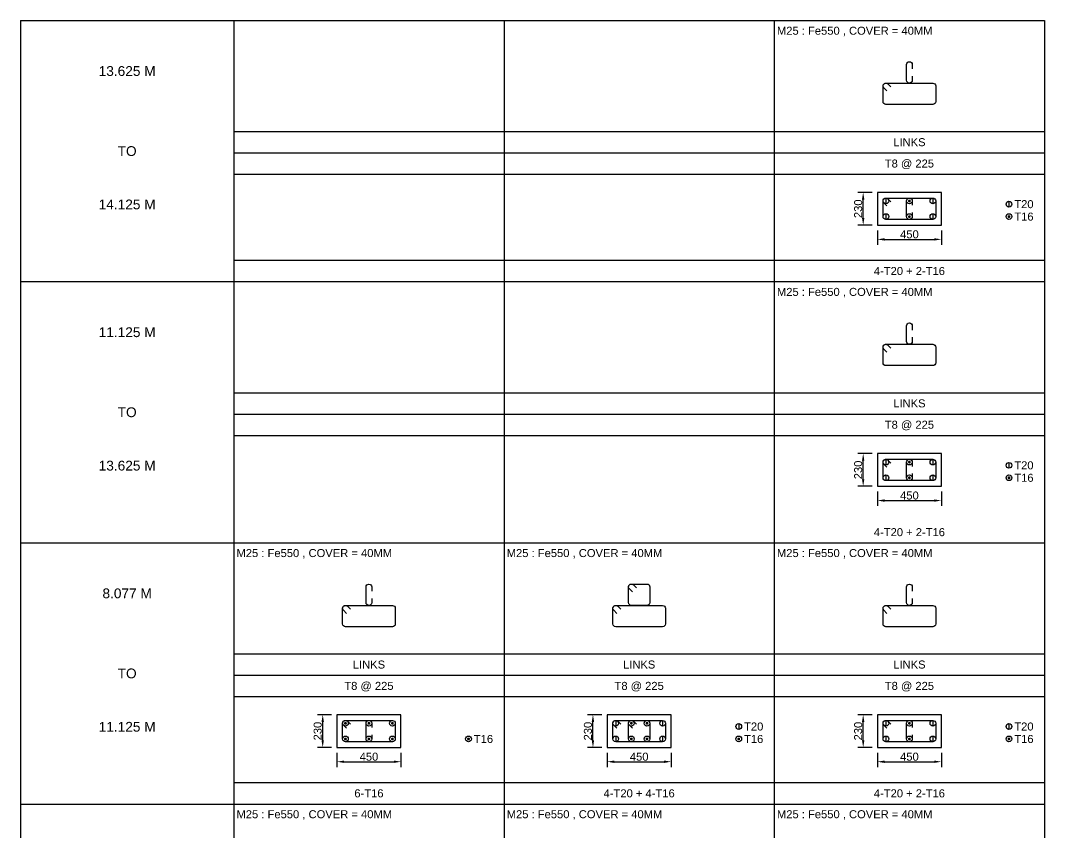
# Model space of a CAD drawing. Header units: inches. Extents: x -816171 to 9366335, y -450961 to 689132.
# Drawn here: x -360443 to -331643, y 293262 to 316083 of the extents above; entities that cross this region are included whole.
import ezdxf
from ezdxf.enums import TextEntityAlignment as Align

# ---------------------------------------------------------------- set-up
doc = ezdxf.new("R2010")
doc.units = ezdxf.units.IN
doc.header["$MEASUREMENT"] = 0
for name, color, linetype in [('Concrete Line', 2, 'Continuous'), ('Dim', 31, 'Continuous'), ('Link', 225, 'Continuous'), ('Reinforcement', 130, 'Continuous'), ('Schedule Border', 60, 'Continuous'), ('Schedule Header', 4, 'Continuous'), ('Schedule Line', 60, 'Continuous'), ('Text', 31, 'Continuous')]:
    doc.layers.add(name, color=color, linetype=linetype)
doc.styles.add('SC-COL1', font='SansSerif')
doc.styles.add('SC-COL2', font='SansSerif')
doc.dimstyles.new('ColumnSch', dxfattribs={"dimtxt": 225, "dimasz": 200, "dimexe": 150, "dimexo": 150, "dimgap": 25, "dimtad": 1, "dimtoh": 1, "dimdec": 4, "dimzin": 0, "dimdsep": 46, "dimtxsty": 'SC-COL2', "dimcen": 0.09, "dimclrd": 8, "dimclre": 8, "dimclrt": 31, "dimadec": 0, "dimazin": 0, "dimtfac": 1, "dimtdec": 0, "dimtix": 1, "dimtofl": 0, "dimtmove": 0, "dimatfit": 3, "dimfxl": 1, "dimtolj": 1, "dimtzin": 0, "dimarcsym": 0})

# ---------------------------------------------------------------- blocks, each defined once
blk = doc.blocks.new('*D3629')
at = {"layer": 'DEFPOINTS', "color": 0, "transparency": 16777216}
for p in [(-351543, 295652), (-349743, 295652), (-349743, 295252)]:
    blk.add_point(p, dxfattribs=at)
at = {"layer": 'Dim', "color": 8, "lineweight": -2, "transparency": 16777216}
for p, q in [((-351543, 295502), (-351543, 295102)), ((-349743, 295502), (-349743, 295102)), ((-351343, 295252), (-349943, 295252))]:
    blk.add_line(p, q, dxfattribs=at)
at = {"layer": 'Dim', "color": 8, "transparency": 16777216}
for points in [[(-351343, 295285), (-351343, 295218), (-351543, 295252)], [(-349943, 295285), (-349943, 295218), (-349743, 295252)]]:
    blk.add_solid(points, dxfattribs=at)
at = {"layer": 'Dim', "color": 31, "transparency": 16777216, "insert": (-350643, 295392), "char_height": 225, "attachment_point": 5, "style": 'SC-COL2'}
blk.add_mtext('\\A1;450', dxfattribs=at)
blk = doc.blocks.new('*D3630')
at = {"layer": 'DEFPOINTS', "color": 0, "transparency": 16777216}
for p in [(-351943, 296572), (-351543, 296572), (-351543, 295652)]:
    blk.add_point(p, dxfattribs=at)
at = {"layer": 'Dim', "color": 8, "lineweight": -2, "transparency": 16777216}
for p, q in [((-351693, 296572), (-352093, 296572)), ((-351943, 295852), (-351943, 296372)), ((-351693, 295652), (-352093, 295652))]:
    blk.add_line(p, q, dxfattribs=at)
at = {"layer": 'Dim', "color": 8, "transparency": 16777216}
for points in [[(-351977, 296372), (-351910, 296372), (-351943, 296572)], [(-351977, 295852), (-351910, 295852), (-351943, 295652)]]:
    blk.add_solid(points, dxfattribs=at)
at = {"layer": 'Dim', "color": 31, "transparency": 16777216, "insert": (-352084, 296112), "char_height": 225, "attachment_point": 5, "rotation": 90, "style": 'SC-COL2'}
blk.add_mtext('\\A1;230', dxfattribs=at)
blk = doc.blocks.new('*D3637')
at = {"layer": 'DEFPOINTS', "color": 0, "transparency": 16777216}
for p in [(-343943, 295652), (-342143, 295652), (-342143, 295252)]:
    blk.add_point(p, dxfattribs=at)
at = {"layer": 'Dim', "color": 8, "lineweight": -2, "transparency": 16777216}
for p, q in [((-343943, 295502), (-343943, 295102)), ((-342143, 295502), (-342143, 295102)), ((-343743, 295252), (-342343, 295252))]:
    blk.add_line(p, q, dxfattribs=at)
at = {"layer": 'Dim', "color": 8, "transparency": 16777216}
for points in [[(-343743, 295285), (-343743, 295218), (-343943, 295252)], [(-342343, 295285), (-342343, 295218), (-342143, 295252)]]:
    blk.add_solid(points, dxfattribs=at)
at = {"layer": 'Dim', "color": 31, "transparency": 16777216, "insert": (-343043, 295392), "char_height": 225, "attachment_point": 5, "style": 'SC-COL2'}
blk.add_mtext('\\A1;450', dxfattribs=at)
blk = doc.blocks.new('*D3638')
at = {"layer": 'DEFPOINTS', "color": 0, "transparency": 16777216}
for p in [(-344343, 296572), (-343943, 296572), (-343943, 295652)]:
    blk.add_point(p, dxfattribs=at)
at = {"layer": 'Dim', "color": 8, "lineweight": -2, "transparency": 16777216}
for p, q in [((-344093, 296572), (-344493, 296572)), ((-344343, 295852), (-344343, 296372)), ((-344093, 295652), (-344493, 295652))]:
    blk.add_line(p, q, dxfattribs=at)
at = {"layer": 'Dim', "color": 8, "transparency": 16777216}
for points in [[(-344377, 296372), (-344310, 296372), (-344343, 296572)], [(-344377, 295852), (-344310, 295852), (-344343, 295652)]]:
    blk.add_solid(points, dxfattribs=at)
at = {"layer": 'Dim', "color": 31, "transparency": 16777216, "insert": (-344484, 296112), "char_height": 225, "attachment_point": 5, "rotation": 90, "style": 'SC-COL2'}
blk.add_mtext('\\A1;230', dxfattribs=at)
blk = doc.blocks.new('*D3647')
at = {"layer": 'DEFPOINTS', "color": 0, "transparency": 16777216}
for p in [(-336343, 295652), (-334543, 295652), (-334543, 295252)]:
    blk.add_point(p, dxfattribs=at)
at = {"layer": 'Dim', "color": 8, "lineweight": -2, "transparency": 16777216}
for p, q in [((-336343, 295502), (-336343, 295102)), ((-334543, 295502), (-334543, 295102)), ((-336143, 295252), (-334743, 295252))]:
    blk.add_line(p, q, dxfattribs=at)
at = {"layer": 'Dim', "color": 8, "transparency": 16777216}
for points in [[(-336143, 295285), (-336143, 295218), (-336343, 295252)], [(-334743, 295285), (-334743, 295218), (-334543, 295252)]]:
    blk.add_solid(points, dxfattribs=at)
at = {"layer": 'Dim', "color": 31, "transparency": 16777216, "insert": (-335443, 295392), "char_height": 225, "attachment_point": 5, "style": 'SC-COL2'}
blk.add_mtext('\\A1;450', dxfattribs=at)
blk = doc.blocks.new('*D3648')
at = {"layer": 'DEFPOINTS', "color": 0, "transparency": 16777216}
for p in [(-336743, 296572), (-336343, 296572), (-336343, 295652)]:
    blk.add_point(p, dxfattribs=at)
at = {"layer": 'Dim', "color": 8, "lineweight": -2, "transparency": 16777216}
for p, q in [((-336493, 296572), (-336893, 296572)), ((-336743, 295852), (-336743, 296372)), ((-336493, 295652), (-336893, 295652))]:
    blk.add_line(p, q, dxfattribs=at)
at = {"layer": 'Dim', "color": 8, "transparency": 16777216}
for points in [[(-336777, 296372), (-336710, 296372), (-336743, 296572)], [(-336777, 295852), (-336710, 295852), (-336743, 295652)]]:
    blk.add_solid(points, dxfattribs=at)
at = {"layer": 'Dim', "color": 31, "transparency": 16777216, "insert": (-336884, 296112), "char_height": 225, "attachment_point": 5, "rotation": 90, "style": 'SC-COL2'}
blk.add_mtext('\\A1;230', dxfattribs=at)
blk = doc.blocks.new('*D3643')
at = {"layer": 'DEFPOINTS', "color": 0, "transparency": 16777216}
for p in [(-336343, 310332), (-334543, 310332), (-334543, 309932)]:
    blk.add_point(p, dxfattribs=at)
at = {"layer": 'Dim', "color": 8, "lineweight": -2, "transparency": 16777216}
for p, q in [((-336343, 310182), (-336343, 309782)), ((-334543, 310182), (-334543, 309782)), ((-336143, 309932), (-334743, 309932))]:
    blk.add_line(p, q, dxfattribs=at)
at = {"layer": 'Dim', "color": 8, "transparency": 16777216}
for points in [[(-336143, 309965), (-336143, 309898), (-336343, 309932)], [(-334743, 309965), (-334743, 309898), (-334543, 309932)]]:
    blk.add_solid(points, dxfattribs=at)
at = {"layer": 'Dim', "color": 31, "transparency": 16777216, "insert": (-335443, 310072), "char_height": 225, "attachment_point": 5, "style": 'SC-COL2'}
blk.add_mtext('\\A1;450', dxfattribs=at)
blk = doc.blocks.new('*D3644')
at = {"layer": 'DEFPOINTS', "color": 0, "transparency": 16777216}
for p in [(-336743, 311252), (-336343, 311252), (-336343, 310332)]:
    blk.add_point(p, dxfattribs=at)
at = {"layer": 'Dim', "color": 8, "lineweight": -2, "transparency": 16777216}
for p, q in [((-336493, 311252), (-336893, 311252)), ((-336743, 310532), (-336743, 311052)), ((-336493, 310332), (-336893, 310332))]:
    blk.add_line(p, q, dxfattribs=at)
at = {"layer": 'Dim', "color": 8, "transparency": 16777216}
for points in [[(-336777, 311052), (-336710, 311052), (-336743, 311252)], [(-336777, 310532), (-336710, 310532), (-336743, 310332)]]:
    blk.add_solid(points, dxfattribs=at)
at = {"layer": 'Dim', "color": 31, "transparency": 16777216, "insert": (-336884, 310792), "char_height": 225, "attachment_point": 5, "rotation": 90, "style": 'SC-COL2'}
blk.add_mtext('\\A1;230', dxfattribs=at)
blk = doc.blocks.new('*D3693')
at = {"layer": 'DEFPOINTS', "color": 0, "transparency": 16777216}
for p in [(-336343, 302992), (-334543, 302992), (-334543, 302592)]:
    blk.add_point(p, dxfattribs=at)
at = {"layer": 'Dim', "color": 8, "lineweight": -2, "transparency": 16777216}
for p, q in [((-336343, 302842), (-336343, 302442)), ((-334543, 302842), (-334543, 302442)), ((-336143, 302592), (-334743, 302592))]:
    blk.add_line(p, q, dxfattribs=at)
at = {"layer": 'Dim', "color": 8, "transparency": 16777216}
for points in [[(-336143, 302625), (-336143, 302558), (-336343, 302592)], [(-334743, 302625), (-334743, 302558), (-334543, 302592)]]:
    blk.add_solid(points, dxfattribs=at)
at = {"layer": 'Dim', "color": 31, "transparency": 16777216, "insert": (-335443, 302732), "char_height": 225, "attachment_point": 5, "style": 'SC-COL2'}
blk.add_mtext('\\A1;450', dxfattribs=at)
blk = doc.blocks.new('*D3694')
at = {"layer": 'DEFPOINTS', "color": 0, "transparency": 16777216}
for p in [(-336743, 303912), (-336343, 303912), (-336343, 302992)]:
    blk.add_point(p, dxfattribs=at)
at = {"layer": 'Dim', "color": 8, "lineweight": -2, "transparency": 16777216}
for p, q in [((-336493, 303912), (-336893, 303912)), ((-336743, 303192), (-336743, 303712)), ((-336493, 302992), (-336893, 302992))]:
    blk.add_line(p, q, dxfattribs=at)
at = {"layer": 'Dim', "color": 8, "transparency": 16777216}
for points in [[(-336777, 303712), (-336710, 303712), (-336743, 303912)], [(-336777, 303192), (-336710, 303192), (-336743, 302992)]]:
    blk.add_solid(points, dxfattribs=at)
at = {"layer": 'Dim', "color": 31, "transparency": 16777216, "insert": (-336884, 303452), "char_height": 225, "attachment_point": 5, "rotation": 90, "style": 'SC-COL2'}
blk.add_mtext('\\A1;230', dxfattribs=at)

msp = doc.modelspace()

# ---------------------------------------------------------------- linework, layer by layer
at = {"layer": 'Concrete Line'}
for points in [[(-334543.23611, 311251.51202), (-336343.23611, 311251.51202)], [(-336343.23611, 311251.51202), (-336343.23611, 310331.51202)], [(-334543.23611, 310331.51202), (-334543.23611, 311251.51202)], [(-336343.23611, 310331.51202), (-334543.23611, 310331.51202)], [(-334543.23611, 303911.51202), (-336343.23611, 303911.51202)], [(-336343.23611, 303911.51202), (-336343.23611, 302991.51202)], [(-334543.23611, 302991.51202), (-334543.23611, 303911.51202)], [(-336343.23611, 302991.51202), (-334543.23611, 302991.51202)], [(-349743.23611, 296571.51202), (-351543.23611, 296571.51202)], [(-351543.23611, 296571.51202), (-351543.23611, 295651.51202)], [(-349743.23611, 295651.51202), (-349743.23611, 296571.51202)], [(-342143.23611, 296571.51202), (-343943.23611, 296571.51202)], [(-343943.23611, 296571.51202), (-343943.23611, 295651.51202)], [(-342143.23611, 295651.51202), (-342143.23611, 296571.51202)], [(-334543.23611, 296571.51202), (-336343.23611, 296571.51202)], [(-336343.23611, 296571.51202), (-336343.23611, 295651.51202)], [(-334543.23611, 295651.51202), (-334543.23611, 296571.51202)], [(-351543.23611, 295651.51202), (-349743.23611, 295651.51202)], [(-343943.23611, 295651.51202), (-342143.23611, 295651.51202)], [(-336343.23611, 295651.51202), (-334543.23611, 295651.51202)]]:
    msp.add_lwpolyline(points, dxfattribs=at)
at = {"layer": 'Link'}
for points in [[(-335363.23611, 314523.28242), (-335363.23611, 314403.28242, -1), (-335523.23611, 314403.28242), (-335523.23611, 314843.28242, -1), (-335363.23611, 314843.28242), (-335363.23611, 314723.28242)], [(-336074.9521, 314101.86101), (-336159.80475, 314186.71398, -0.6681779738), (-336103.23611, 314323.28242), (-334783.23611, 314323.28242, -0.4142135624), (-334703.23611, 314243.28242), (-334703.23611, 313803.28242, -0.4142135624), (-334783.23611, 313723.28242), (-336103.23611, 313723.28242, -0.4142135624), (-336183.23611, 313803.28242), (-336183.23611, 314243.28242, -0.6681793021), (-336046.66746, 314299.85086), (-335961.8148, 314214.99789)], [(-336074.9521, 310870.09062), (-336159.80475, 310954.94358, -0.6681779738), (-336103.23611, 311091.51202), (-334783.23611, 311091.51202, -0.4142135624), (-334703.23611, 311011.51202), (-334703.23611, 310571.51202, -0.4142135624), (-334783.23611, 310491.51202), (-336103.23611, 310491.51202, -0.4142135624), (-336183.23611, 310571.51202), (-336183.23611, 311011.51202, -0.6681793021), (-336046.66746, 311068.08046), (-335961.8148, 310983.22749)], [(-335363.23611, 310691.51202), (-335363.23611, 310571.51202, -1), (-335523.23611, 310571.51202), (-335523.23611, 311011.51202, -1), (-335363.23611, 311011.51202), (-335363.23611, 310891.51202)], [(-335363.23611, 307183.28242), (-335363.23611, 307063.28242, -1), (-335523.23611, 307063.28242), (-335523.23611, 307503.28242, -1), (-335363.23611, 307503.28242), (-335363.23611, 307383.28242)], [(-336074.9521, 306761.86101), (-336159.80475, 306846.71398, -0.6681779738), (-336103.23611, 306983.28242), (-334783.23611, 306983.28242, -0.4142135624), (-334703.23611, 306903.28242), (-334703.23611, 306463.28242, -0.4142135624), (-334783.23611, 306383.28242), (-336103.23611, 306383.28242, -0.4142135624), (-336183.23611, 306463.28242), (-336183.23611, 306903.28242, -0.6681793021), (-336046.66746, 306959.85086), (-335961.8148, 306874.99789)], [(-336074.9521, 303530.09062), (-336159.80475, 303614.94358, -0.6681779738), (-336103.23611, 303751.51202), (-334783.23611, 303751.51202, -0.4142135624), (-334703.23611, 303671.51202), (-334703.23611, 303231.51202, -0.4142135624), (-334783.23611, 303151.51202), (-336103.23611, 303151.51202, -0.4142135624), (-336183.23611, 303231.51202), (-336183.23611, 303671.51202, -0.6681793021), (-336046.66746, 303728.08046), (-335961.8148, 303643.22749)], [(-335363.23611, 303351.51202), (-335363.23611, 303231.51202, -1), (-335523.23611, 303231.51202), (-335523.23611, 303671.51202, -1), (-335363.23611, 303671.51202), (-335363.23611, 303551.51202)], [(-350563.23611, 299843.28242), (-350563.23611, 299723.28242, -1), (-350723.23611, 299723.28242), (-350723.23611, 300163.28242, -1), (-350563.23611, 300163.28242), (-350563.23611, 300043.28242)], [(-343234.9521, 300021.86101), (-343319.80475, 300106.71398, -0.6681779738), (-343263.23611, 300243.28242), (-342823.23611, 300243.28242, -0.4142135624), (-342743.23611, 300163.28242), (-342743.23611, 299723.28242, -0.4142135624), (-342823.23611, 299643.28242), (-343263.23611, 299643.28242, -0.4142135624), (-343343.23611, 299723.28242), (-343343.23611, 300163.28242, -0.6681793021), (-343206.66746, 300219.85086), (-343121.8148, 300134.99789)], [(-335363.23611, 299843.28242), (-335363.23611, 299723.28242, -1), (-335523.23611, 299723.28242), (-335523.23611, 300163.28242, -1), (-335363.23611, 300163.28242), (-335363.23611, 300043.28242)], [(-351274.9521, 299421.86101), (-351359.80475, 299506.71398, -0.6681779738), (-351303.23611, 299643.28242), (-349983.23611, 299643.28242, -0.4142135624), (-349903.23611, 299563.28242), (-349903.23611, 299123.28242, -0.4142135624), (-349983.23611, 299043.28242), (-351303.23611, 299043.28242, -0.4142135624), (-351383.23611, 299123.28242), (-351383.23611, 299563.28242, -0.6681793021), (-351246.66746, 299619.85086), (-351161.8148, 299534.99789)], [(-343674.9521, 299421.86101), (-343759.80475, 299506.71398, -0.6681779738), (-343703.23611, 299643.28242), (-342383.23611, 299643.28242, -0.4142135624), (-342303.23611, 299563.28242), (-342303.23611, 299123.28242, -0.4142135624), (-342383.23611, 299043.28242), (-343703.23611, 299043.28242, -0.4142135624), (-343783.23611, 299123.28242), (-343783.23611, 299563.28242, -0.6681793021), (-343646.66746, 299619.85086), (-343561.8148, 299534.99789)], [(-336074.9521, 299421.86101), (-336159.80475, 299506.71398, -0.6681779738), (-336103.23611, 299643.28242), (-334783.23611, 299643.28242, -0.4142135624), (-334703.23611, 299563.28242), (-334703.23611, 299123.28242, -0.4142135624), (-334783.23611, 299043.28242), (-336103.23611, 299043.28242, -0.4142135624), (-336183.23611, 299123.28242), (-336183.23611, 299563.28242, -0.6681793021), (-336046.66746, 299619.85086), (-335961.8148, 299534.99789)], [(-351274.9521, 296190.09062), (-351359.80475, 296274.94358, -0.6681779738), (-351303.23611, 296411.51202), (-349983.23611, 296411.51202, -0.4142135624), (-349903.23611, 296331.51202), (-349903.23611, 295891.51202, -0.4142135624), (-349983.23611, 295811.51202), (-351303.23611, 295811.51202, -0.4142135624), (-351383.23611, 295891.51202), (-351383.23611, 296331.51202, -0.6681793021), (-351246.66746, 296388.08046), (-351161.8148, 296303.22749)], [(-350563.23611, 296011.51202), (-350563.23611, 295891.51202, -1), (-350723.23611, 295891.51202), (-350723.23611, 296331.51202, -1), (-350563.23611, 296331.51202), (-350563.23611, 296211.51202)], [(-343674.9521, 296190.09062), (-343759.80475, 296274.94358, -0.6681779738), (-343703.23611, 296411.51202), (-342383.23611, 296411.51202, -0.4142135624), (-342303.23611, 296331.51202), (-342303.23611, 295891.51202, -0.4142135624), (-342383.23611, 295811.51202), (-343703.23611, 295811.51202, -0.4142135624), (-343783.23611, 295891.51202), (-343783.23611, 296331.51202, -0.6681793021), (-343646.66746, 296388.08046), (-343561.8148, 296303.22749)], [(-343234.9521, 296190.09062), (-343319.80475, 296274.94358, -0.6681779738), (-343263.23611, 296411.51202), (-342823.23611, 296411.51202, -0.4142135624), (-342743.23611, 296331.51202), (-342743.23611, 295891.51202, -0.4142135624), (-342823.23611, 295811.51202), (-343263.23611, 295811.51202, -0.4142135624), (-343343.23611, 295891.51202), (-343343.23611, 296331.51202, -0.6681793021), (-343206.66746, 296388.08046), (-343121.8148, 296303.22749)], [(-336074.9521, 296190.09062), (-336159.80475, 296274.94358, -0.6681779738), (-336103.23611, 296411.51202), (-334783.23611, 296411.51202, -0.4142135624), (-334703.23611, 296331.51202), (-334703.23611, 295891.51202, -0.4142135624), (-334783.23611, 295811.51202), (-336103.23611, 295811.51202, -0.4142135624), (-336183.23611, 295891.51202), (-336183.23611, 296331.51202, -0.6681793021), (-336046.66746, 296388.08046), (-335961.8148, 296303.22749)], [(-335363.23611, 296011.51202), (-335363.23611, 295891.51202, -1), (-335523.23611, 295891.51202), (-335523.23611, 296331.51202, -1), (-335363.23611, 296331.51202), (-335363.23611, 296211.51202)]]:
    msp.add_lwpolyline(points, format="xyb", dxfattribs=at)
at = {"layer": 'Reinforcement', "color": 130}
for points in [[(-336103.23611, 311091.51202), (-336103.23611, 310931.51202)], [(-334783.23611, 311091.51202), (-334783.23611, 310931.51202)], [(-332643.23611, 311001.51202), (-332643.23611, 310841.51202)], [(-336103.23611, 310651.51202), (-336103.23611, 310491.51202)], [(-334783.23611, 310651.51202), (-334783.23611, 310491.51202)], [(-336103.23611, 303751.51202), (-336103.23611, 303591.51202)], [(-334783.23611, 303751.51202), (-334783.23611, 303591.51202)], [(-332643.23611, 303661.51202), (-332643.23611, 303501.51202)], [(-336103.23611, 303311.51202), (-336103.23611, 303151.51202)], [(-334783.23611, 303311.51202), (-334783.23611, 303151.51202)], [(-343703.23611, 296411.51202), (-343703.23611, 296251.51202)], [(-342383.23611, 296411.51202), (-342383.23611, 296251.51202)], [(-336103.23611, 296411.51202), (-336103.23611, 296251.51202)], [(-334783.23611, 296411.51202), (-334783.23611, 296251.51202)], [(-340243.23611, 296321.51202), (-340243.23611, 296161.51202)], [(-332643.23611, 296321.51202), (-332643.23611, 296161.51202)], [(-343703.23611, 295971.51202), (-343703.23611, 295811.51202)], [(-342383.23611, 295971.51202), (-342383.23611, 295811.51202)], [(-336103.23611, 295971.51202), (-336103.23611, 295811.51202)], [(-334783.23611, 295971.51202), (-334783.23611, 295811.51202)]]:
    msp.add_lwpolyline(points, dxfattribs=at)
at = {"layer": 'Reinforcement', "color": 130, "const_width": 40}
for points in [[(-335463.23611, 311011.51202, 1), (-335423.23611, 311011.51202, 1)], [(-335463.23611, 310571.51202, 1), (-335423.23611, 310571.51202, 1)], [(-332663.23611, 310571.51202, 1), (-332623.23611, 310571.51202, 1)], [(-335463.23611, 303671.51202, 1), (-335423.23611, 303671.51202, 1)], [(-335463.23611, 303231.51202, 1), (-335423.23611, 303231.51202, 1)], [(-332663.23611, 303231.51202, 1), (-332623.23611, 303231.51202, 1)], [(-351323.23611, 296331.51202, 1), (-351283.23611, 296331.51202, 1)], [(-350663.23611, 296331.51202, 1), (-350623.23611, 296331.51202, 1)], [(-350003.23611, 296331.51202, 1), (-349963.23611, 296331.51202, 1)], [(-343283.23611, 296331.51202, 1), (-343243.23611, 296331.51202, 1)], [(-342843.23611, 296331.51202, 1), (-342803.23611, 296331.51202, 1)], [(-335463.23611, 296331.51202, 1), (-335423.23611, 296331.51202, 1)], [(-351323.23611, 295891.51202, 1), (-351283.23611, 295891.51202, 1)], [(-350663.23611, 295891.51202, 1), (-350623.23611, 295891.51202, 1)], [(-350003.23611, 295891.51202, 1), (-349963.23611, 295891.51202, 1)], [(-347863.23611, 295891.51202, 1), (-347823.23611, 295891.51202, 1)], [(-343283.23611, 295891.51202, 1), (-343243.23611, 295891.51202, 1)], [(-342843.23611, 295891.51202, 1), (-342803.23611, 295891.51202, 1)], [(-340263.23611, 295891.51202, 1), (-340223.23611, 295891.51202, 1)], [(-335463.23611, 295891.51202, 1), (-335423.23611, 295891.51202, 1)], [(-332663.23611, 295891.51202, 1), (-332623.23611, 295891.51202, 1)]]:
    msp.add_lwpolyline(points, format="xyb", close=True, dxfattribs=at)
at = {"layer": 'Reinforcement', "color": 130}
for centre in [(-336103.23611, 311011.51202), (-335443.23611, 311011.51202), (-334783.23611, 311011.51202), (-332643.23611, 310921.51202), (-336103.23611, 310571.51202), (-335443.23611, 310571.51202), (-334783.23611, 310571.51202), (-332643.23611, 310571.51202), (-336103.23611, 303671.51202), (-335443.23611, 303671.51202), (-334783.23611, 303671.51202), (-332643.23611, 303581.51202), (-336103.23611, 303231.51202), (-335443.23611, 303231.51202), (-334783.23611, 303231.51202), (-332643.23611, 303231.51202), (-351303.23611, 296331.51202), (-350643.23611, 296331.51202), (-349983.23611, 296331.51202), (-343703.23611, 296331.51202), (-343263.23611, 296331.51202), (-342823.23611, 296331.51202), (-342383.23611, 296331.51202), (-336103.23611, 296331.51202), (-335443.23611, 296331.51202), (-334783.23611, 296331.51202), (-340243.23611, 296241.51202), (-332643.23611, 296241.51202), (-351303.23611, 295891.51202), (-350643.23611, 295891.51202), (-349983.23611, 295891.51202), (-347843.23611, 295891.51202), (-343703.23611, 295891.51202), (-343263.23611, 295891.51202), (-342823.23611, 295891.51202), (-342383.23611, 295891.51202), (-340243.23611, 295891.51202), (-336103.23611, 295891.51202), (-335443.23611, 295891.51202), (-334783.23611, 295891.51202), (-332643.23611, 295891.51202)]:
    msp.add_circle(centre, 80, dxfattribs=at)
at = {"layer": 'Schedule Border'}
for p, q in [((-360443.23611, 316083.28242), (-331643.23611, 316083.28242)), ((-360443.23611, 316083.28242), (-360443.23611, 270843.28242)), ((-354443.23611, 316083.28242), (-354443.23611, 270843.28242)), ((-360443.23611, 308743.28242), (-331643.23611, 308743.28242)), ((-360443.23611, 301403.28242), (-331643.23611, 301403.28242)), ((-360443.23611, 294063.28242), (-331643.23611, 294063.28242))]:
    msp.add_line(p, q, dxfattribs=at)
at = {"layer": 'Schedule Line'}
for p, q in [((-354443.23611, 316083.28242), (-354443.23611, 270843.28242)), ((-346843.23611, 316083.28242), (-346843.23611, 270843.28242)), ((-339243.23611, 316083.28242), (-339243.23611, 270843.28242)), ((-331643.23611, 316083.28242), (-331643.23611, 270843.28242)), ((-354443.23611, 312963.28242), (-331643.23611, 312963.28242)), ((-354443.23611, 312363.28242), (-331643.23611, 312363.28242)), ((-354443.23611, 311763.28242), (-331643.23611, 311763.28242)), ((-354443.23611, 309343.28242), (-331643.23611, 309343.28242)), ((-354443.23611, 305623.28242), (-331643.23611, 305623.28242)), ((-354443.23611, 305023.28242), (-331643.23611, 305023.28242)), ((-354443.23611, 304423.28242), (-331643.23611, 304423.28242)), ((-354443.23611, 298283.28242), (-331643.23611, 298283.28242)), ((-354443.23611, 297683.28242), (-331643.23611, 297683.28242)), ((-354443.23611, 297083.28242), (-331643.23611, 297083.28242)), ((-354443.23611, 294663.28242), (-331643.23611, 294663.28242))]:
    msp.add_line(p, q, dxfattribs=at)

# ---------------------------------------------------------------- texts
at = {"layer": 'Schedule Header', "style": 'SC-COL2'}
for s, p in [('13.625 M', (-357443.23611, 314663.28242)), ('TO', (-357443.23611, 312413.28242)), ('14.125 M', (-357443.23611, 310913.28242)), ('11.125 M', (-357443.23611, 307323.28242)), ('TO', (-357443.23611, 305073.28242)), ('13.625 M', (-357443.23611, 303573.28242)), ('8.077 M', (-357443.23611, 299983.28242)), ('TO', (-357443.23611, 297733.28242)), ('11.125 M', (-357443.23611, 296233.28242))]:
    msp.add_text(s, height=275, dxfattribs=at).set_placement(p, align=Align.MIDDLE_CENTER)
at = {"layer": 'Text', "style": 'SC-COL1'}
for p in [(-339168.23611, 315683.28242), (-339168.23611, 308343.28242), (-354368.23611, 301003.28242), (-346768.23611, 301003.28242), (-339168.23611, 301003.28242), (-354368.23611, 293663.28242), (-346768.23611, 293663.28242), (-339168.23611, 293663.28242)]:
    msp.add_text('M25 : Fe550 , COVER = 40MM', height=225, dxfattribs=at).set_placement(p)
for s, p in [('LINKS', (-335443.23611, 312663.28242)), ('T8 @ 225', (-335443.23611, 312063.28242)), ('4-T20 + 2-T16', (-335443.23611, 309043.28242)), ('LINKS', (-335443.23611, 305323.28242)), ('T8 @ 225', (-335443.23611, 304723.28242)), ('4-T20 + 2-T16', (-335443.23611, 301703.28242)), ('LINKS', (-350643.23611, 297983.28242)), ('LINKS', (-343043.23611, 297983.28242)), ('LINKS', (-335443.23611, 297983.28242)), ('T8 @ 225', (-350643.23611, 297383.28242)), ('T8 @ 225', (-343043.23611, 297383.28242)), ('T8 @ 225', (-335443.23611, 297383.28242)), ('6-T16', (-350643.23611, 294363.28242)), ('4-T20 + 4-T16', (-343043.23611, 294363.28242)), ('4-T20 + 2-T16', (-335443.23611, 294363.28242))]:
    msp.add_text(s, height=225, dxfattribs=at).set_placement(p, align=Align.MIDDLE_CENTER)
for s, p in [('T20', (-332493.23611, 310921.51202)), ('T16', (-332493.23611, 310571.51202)), ('T20', (-332493.23611, 303581.51202)), ('T16', (-332493.23611, 303231.51202)), ('T20', (-340093.23611, 296241.51202)), ('T20', (-332493.23611, 296241.51202)), ('T16', (-347693.23611, 295891.51202)), ('T16', (-340093.23611, 295891.51202)), ('T16', (-332493.23611, 295891.51202))]:
    msp.add_text(s, height=225, dxfattribs=at).set_placement(p, align=Align.MIDDLE_LEFT)

# ---------------------------------------------------------------- dimensions: what is measured, and where the dimension line sits
at = {"layer": 'Dim'}
for p1, p2, distance, text, picture, middle in [((-336343.23611, 310331.51202), (-336343.23611, 311251.51202), 400, '230', '*D3644', (-336884.28549, 310791.51202)), ((-336343.23611, 310331.51202), (-334543.23611, 310331.51202), -400, '450', '*D3643', (-335443.23611, 310072.40709)), ((-336343.23611, 302991.51202), (-336343.23611, 303911.51202), 400, '230', '*D3694', (-336884.28549, 303451.51202)), ((-336343.23611, 302991.51202), (-334543.23611, 302991.51202), -400, '450', '*D3693', (-335443.23611, 302732.40709)), ((-351543.23611, 295651.51202), (-351543.23611, 296571.51202), 400, '230', '*D3630', (-352084.28549, 296111.51202)), ((-343943.23611, 295651.51202), (-343943.23611, 296571.51202), 400, '230', '*D3638', (-344484.28549, 296111.51202)), ((-336343.23611, 295651.51202), (-336343.23611, 296571.51202), 400, '230', '*D3648', (-336884.28549, 296111.51202)), ((-351543.23611, 295651.51202), (-349743.23611, 295651.51202), -400, '450', '*D3629', (-350643.23611, 295392.40709)), ((-343943.23611, 295651.51202), (-342143.23611, 295651.51202), -400, '450', '*D3637', (-343043.23611, 295392.40709)), ((-336343.23611, 295651.51202), (-334543.23611, 295651.51202), -400, '450', '*D3647', (-335443.23611, 295392.40709))]:
    dim = msp.add_aligned_dim(p1=p1, p2=p2, distance=distance, text=text, dimstyle='ColumnSch', override={"dimtofl": 1}, dxfattribs=at)
    dim.commit()
    dim.dimension.update_dxf_attribs({"geometry": picture, "text_midpoint": middle})

doc.saveas('drawing.dxf')
